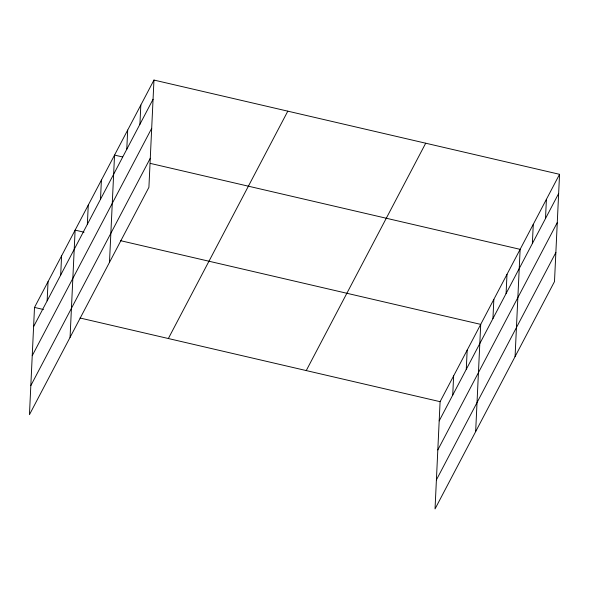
<?xml version="1.0" encoding="UTF-8"?>
<svg xmlns="http://www.w3.org/2000/svg" width="589" height="589" viewBox="0 0 589 589"><rect width="100%" height="100%" fill="white"/><g stroke="black" fill="none" stroke-linecap="round" stroke-linejoin="round"><path stroke-width="0.88" d="M153.965 80.06L34.508 307.421L29.45 414.685L148.907 187.324L153.965 80.06L559.55 174.315L554.492 281.579L435.035 508.94L440.093 401.676L559.55 174.315M47.142 300.854L48.048 281.652M60.682 275.085L61.587 255.884M70.062 337.379L75.12 230.122L84.043 232.191M87.356 224.306L88.262 205.112M100.498 199.296L101.404 180.101M109.488 262.348L114.546 155.091L122.571 156.954M126.775 149.275L127.68 130.081M139.917 124.264L140.823 105.07M452.727 395.109L453.633 375.915M466.267 369.34L467.173 350.146M475.654 431.634L480.712 324.377L120.627 240.695M492.941 318.568L493.847 299.367M506.084 293.558L506.989 274.356M515.073 356.61L520.131 249.346L150.232 163.381M532.368 243.537L533.273 224.335M545.502 218.526L546.408 199.325M33.602 326.623L153.059 99.261M32.233 355.682L151.69 128.321M30.819 385.618L150.276 158.257M168.351 338.528L287.807 111.166M306.251 370.577L425.707 143.215M439.188 420.877L558.644 193.516M437.818 449.937L557.275 222.576M436.405 479.88L555.861 252.519M34.508 307.421L43.431 309.497M80.016 318.001L440.093 401.676"/></g></svg>
